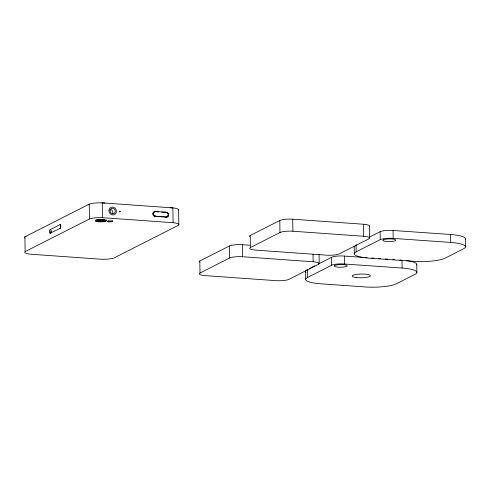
<?xml version="1.0" encoding="UTF-8"?>
<svg xmlns="http://www.w3.org/2000/svg" width="490" height="490" viewBox="0 0 490 490"><rect width="100%" height="100%" fill="white"/><g stroke="black" fill="none" stroke-linecap="round" stroke-linejoin="round"><path stroke-width="0.73" d="M119.523 211.766L119.413 211.325M119.395 211.508L119.866 211.172M120.013 211.607L119.885 211.257M152.941 213.867L153.382 212.452L154.944 211.496L166.288 212.225C169.136 212.421 169.13 217.382 166.079 217.174L154.417 216.164L153.462 215.349L152.941 213.867L154.405 211.698M167.8 216.531L167.427 216.721L168.058 215.398M120.05 211.668L119.395 211.723M119.401 211.282L119.946 211.227M25.149 251.609L25.002 251.707A11.448 2.358 -0.9 0 0 30.031 254.163L101.571 259.265A11.448 2.358 -0.9 0 0 113.852 258.046L178.556 225.192A11.448 2.358 -0.9 0 0 173.527 222.73L101.987 217.633A11.448 2.358 -0.9 0 0 89.707 218.852L25.149 251.609L24.917 236.811L89.241 204.152L89.474 218.95M178.176 210.492L178.323 210.394A11.448 2.358 -0.9 0 0 173.295 207.938L170.061 207.693M88.071 204.746L89.474 204.061A11.448 2.358 -0.9 0 1 101.755 202.836L105.019 203.056M166.661 217.125L167.194 216.899M50.133 229.632C51.566 229.773 51.23 232.781 50.188 233.277A1.862 0.711 -85.9 0 1 49.441 231.819A1.862 0.711 -85.9 0 1 50.133 229.632L60.074 224.665A1.862 0.711 -85.9 0 1 60.76 225.455A1.862 0.711 -85.9 0 1 60.631 227.519M50.188 233.277L60.135 228.309A1.862 0.711 -85.9 0 0 60.491 227.887M153.572 212.231L154.166 211.852M154.031 211.888L154.944 211.496M153.382 212.452L153.756 212.262M154.289 211.766L155.52 211.46M153.223 212.697L153.597 212.507M153.101 212.966L153.474 212.776M153.009 213.254L153.382 213.064M153.045 214.491L153.315 213.677M153.15 214.792L153.419 214.302M153.29 215.079L153.664 214.889L155.661 216.213L167.041 216.935M153.462 215.349L153.842 215.159M153.67 215.6L154.044 215.41M153.897 215.821L154.27 215.631M154.148 216.01L154.522 215.821M154.417 216.164L154.791 215.974M154.699 216.286L155.073 216.09M155.287 216.409L155.661 216.213M166.288 212.225L161.602 212.109M166.71 212.642L167.084 212.452M167.329 212.593L166.955 212.782L167.556 212.77M167.764 212.972L167.39 213.168L167.948 213.205M167.727 213.646L168.101 213.456M168.229 213.72L167.941 214.191L168.321 214.001M167.923 215.992L168.297 215.802M166.079 217.174L166.453 216.984M167.794 216.262L168.168 216.072M167.629 216.507L168.003 216.317M166.937 217.033L167.568 216.703M199.142 262.052A9.88 2.04 -0.9 0 1 199.828 260.999L229.4 245.98A9.88 2.04 -0.9 0 1 242.323 244.694L249.918 245.239M249.532 236.548A9.88 2.04 -0.9 0 1 250.219 235.494L279.79 220.482A9.88 2.04 -0.9 0 1 292.714 219.195L363.353 224.23A9.88 2.04 -0.9 0 1 369.325 226.294M200.018 273.034L229.59 258.022A9.88 2.04 -0.9 0 1 242.507 256.736L313.153 261.77A9.88 2.04 -0.9 0 1 318.445 264.355L288.873 279.374A9.88 2.04 -0.9 0 1 275.956 280.66L205.316 275.625A9.88 2.04 -0.9 0 1 200.018 273.034L199.828 260.999M250.408 247.536L279.98 232.523A9.88 2.04 -0.9 0 1 292.904 231.231L363.543 236.272A9.88 2.04 -0.9 0 1 368.841 238.857L339.27 253.869A9.88 2.04 -0.9 0 1 326.346 255.155L255.707 250.121A9.88 2.04 -0.9 0 1 250.408 247.536L250.219 235.494M369.429 237.123L380.136 231.69A9.88 2.04 -0.9 0 1 390.567 230.3L450.592 234.502A24.084 4.967 -0.9 0 1 465.249 239.371M309.435 268.526L314.788 265.807M318.132 264.11L331.51 257.311A9.88 2.04 -0.9 0 1 341.947 255.927L363.36 257.379M356.175 251.842L380.258 239.61A9.88 2.04 -0.9 0 1 390.695 238.22L450.714 242.428A24.084 4.967 -0.9 0 1 463.632 248.73L445.036 258.175A24.084 4.967 -0.9 0 1 413.517 261.311L369.093 258.144A24.084 4.967 -0.9 0 1 356.175 251.842L356.059 244.639M307.555 277.463L331.638 265.237A9.88 2.04 -0.9 0 1 342.069 263.847L402.094 268.048A24.084 4.967 -0.9 0 1 415.012 274.357L396.41 283.802A24.084 4.967 -0.9 0 1 364.897 286.938L320.466 283.771A24.084 4.967 -0.9 0 1 307.555 277.463L307.426 269.543M26.086 236.217L24.77 236.915A11.448 2.358 -0.9 0 0 24.782 237.999M155.146 211.649L158.736 211.907M60.074 224.665L59.927 224.659A1.862 0.711 -85.9 0 1 60.674 226.117A1.862 0.711 -85.9 0 1 59.982 228.303L60.135 228.309M364.872 257.483L367.145 257.648M371.69 257.973L373.962 258.132M378.501 258.457L380.773 258.616M385.318 258.94L387.584 259.106M392.888 259.48L394.401 259.59M399.699 259.97L401.212 260.074M119.536 211.852L120.007 211.3M465.377 238.881L465.5 246.801M450.592 234.502L450.714 242.428M416.751 264.508L416.88 272.428M401.971 260.129L402.094 268.048M393.06 230.404L393.182 238.324M380.136 231.69L380.258 239.61M369.417 226.025L369.607 238.067M363.353 224.23L363.543 236.272M354.19 246.568L354.307 253.765M344.433 256.025L344.562 263.951M331.51 257.311L331.638 265.237M319.07 254.537L319.211 263.565M313.03 254.249L313.153 261.77M305.558 271.472L305.687 279.392M292.714 219.195L292.904 231.231M279.79 220.482L279.98 232.523M242.323 244.694L242.507 256.736M229.4 245.98L229.59 258.022M178.587 209.665L178.826 224.824M173.086 222.693L172.854 207.895L102.226 202.86L102.459 217.658M51.193 232.799A1.862 0.711 -85.9 0 1 51.168 230.974M106.116 219.888A5.617 1.158 -0.9 0 1 101.626 221.541A5.617 1.158 -0.9 0 1 95.348 220.335M95.734 220.035A5.617 1.158 -0.9 0 1 96.469 219.759M97.51 219.532A5.617 1.158 -0.9 0 1 100.205 219.263M103.084 219.3A5.617 1.158 -0.9 0 1 104.352 219.434M112.045 220.727A2.432 0.502 -0.9 0 1 111.751 221.407A2.432 0.502 -0.9 0 1 108.468 221.449A2.432 0.502 -0.9 0 1 108.192 220.782M110.244 209.426A2.836 2.554 63.1 0 1 112.571 213.744M354.625 246.807A24.084 4.967 -0.9 0 1 354.288 246.329M406.124 260.527A24.084 4.967 -0.9 0 1 416.629 264.998M306.005 272.434A24.084 4.967 -0.9 0 1 306.624 270.014M334.817 265.439L334.59 265.562A6.474 1.335 -0.9 0 0 338.535 267.173A6.474 1.335 -0.9 0 0 346.761 266.291A6.474 1.335 -0.9 0 0 343.349 264.625L342.755 264.582A6.474 1.335 -0.9 0 0 334.817 265.439M383.437 239.812L383.211 239.935A6.474 1.335 -0.9 0 0 387.161 241.546A6.474 1.335 -0.9 0 0 395.381 240.664A6.474 1.335 -0.9 0 0 391.969 238.998L391.375 238.961A6.474 1.335 -0.9 0 0 383.437 239.812M97.486 221.688A5.617 1.158 -0.9 0 0 106.489 220.794A5.617 1.158 -0.9 0 0 98.79 219.679A5.617 1.158 -0.9 0 0 97.486 221.688M108.633 221.792A2.432 0.502 -0.9 0 0 112.529 221.407A2.432 0.502 -0.9 0 0 109.197 220.929A2.432 0.502 -0.9 0 0 108.633 221.792M108.958 210.173A4.049 3.651 63.1 0 0 114.121 214.767A4.049 3.651 63.1 0 0 114.917 208.036A4.049 3.651 63.1 0 0 108.958 210.173M110.128 210.094A2.836 2.554 63.1 0 0 113.38 213.72A2.836 2.554 63.1 0 0 114.482 209.163A2.836 2.554 63.1 0 0 110.128 210.094M99.433 221.137A2.432 0.502 -0.9 0 0 103.329 220.751A2.432 0.502 -0.9 0 0 99.997 220.273A2.432 0.502 -0.9 0 0 99.433 221.137M98.294 221.407A4.085 0.845 -0.9 0 0 104.946 220.806A4.085 0.845 -0.9 0 0 99.525 219.949A4.085 0.845 -0.9 0 0 98.294 221.407M356.72 277.597A9.065 1.868 -0.9 0 0 370.348 275.778A9.065 1.868 -0.9 0 0 356.775 274.357A9.065 1.868 -0.9 0 0 356.72 277.597"/></g></svg>
